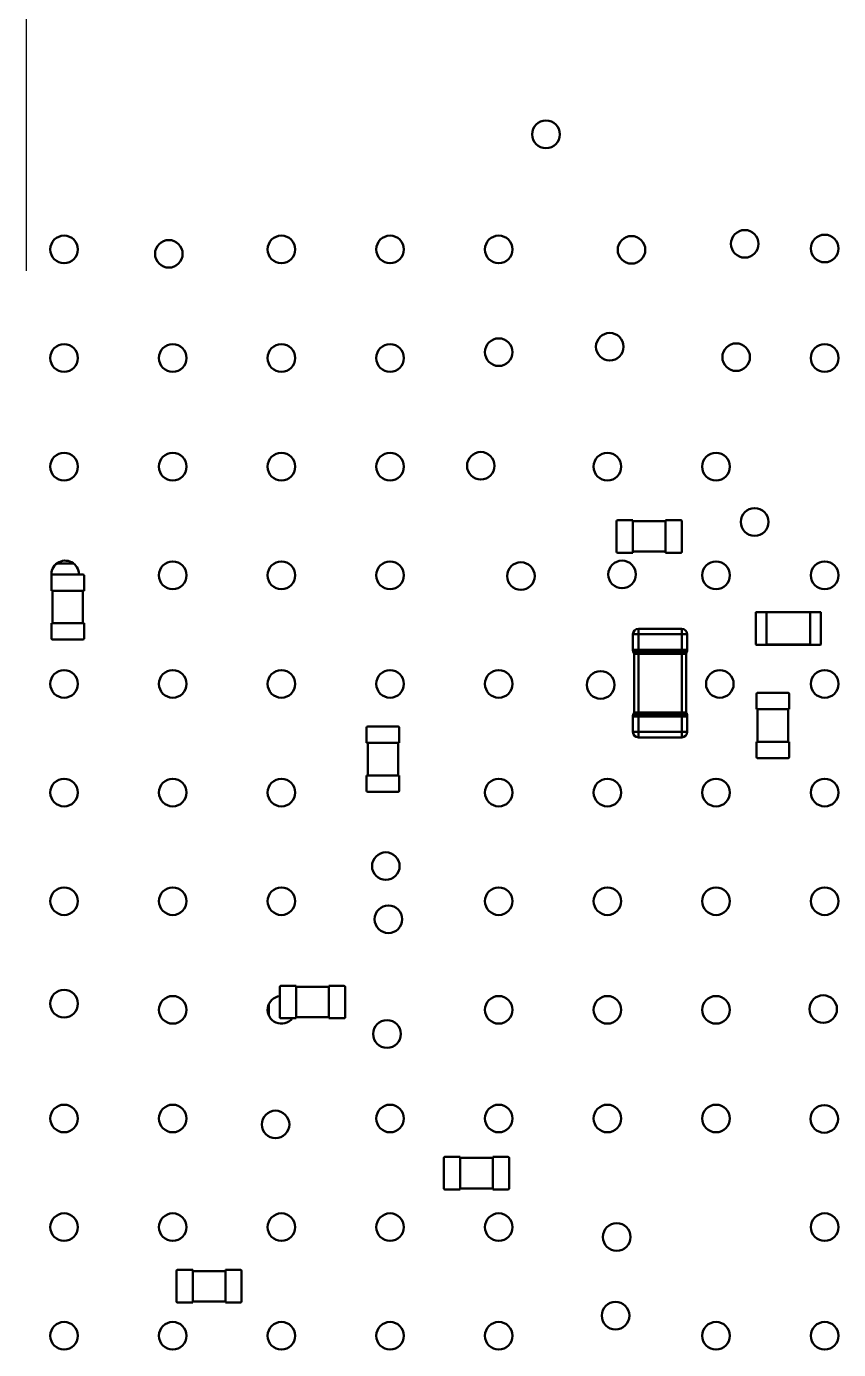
# Model space of a CAD drawing. Header units: millimetres. Extents: x 46 to 194, y 102 to 162.
# Drawn here: x 154.75 to 162.23, y 126.28 to 138.46 of the extents above; entities that cross this region are included whole.
import ezdxf

# ---------------------------------------------------------------- set-up
doc = ezdxf.new("R2010")
doc.units = ezdxf.units.MM
doc.header["$LTSCALE"] = 0.75
doc.linetypes.add('CENTER2', pattern=[28.575, 19.05, -3.175, 3.175, -3.175])
doc.layers.add('Smart Centers', color=7, linetype='CENTER2', lineweight=25)
doc.layers.add('Visible', color=7, linetype='Continuous', lineweight=50)

# ---------------------------------------------------------------- blocks, each defined once
blk = doc.blocks.new('*U9')
at = {"layer": 'Smart Centers', "color": 0, "ltscale": 0.75, "transparency": 16777216}
blk.add_line((0, -3.9), (0, 3.9), dxfattribs=at)

msp = doc.modelspace()

# ---------------------------------------------------------------- linework, layer by layer
at = {"layer": 'Visible', "extrusion": (0, 0, -1)}
for p, q in [((160.183, 133.625), (160.183, 133.905)), ((160.193, 133.915), (160.333, 133.915)), ((160.333, 133.905), (160.333, 133.915)), ((160.333, 133.905), (160.633, 133.905)), ((160.333, 133.905), (160.333, 133.625)), ((160.633, 133.905), (160.633, 133.915)), ((160.773, 133.915), (160.633, 133.915)), ((160.633, 133.905), (160.633, 133.625)), ((160.783, 133.625), (160.783, 133.905)), ((160.333, 133.615), (160.193, 133.615)), ((160.333, 133.615), (160.333, 133.625)), ((160.333, 133.625), (160.633, 133.625)), ((160.633, 133.615), (160.633, 133.625)), ((160.633, 133.615), (160.773, 133.615)), ((155.031, 133.516), (155.184, 133.516)), ((154.982, 133.405), (154.982, 133.265)), ((155.272, 133.415), (154.992, 133.415)), ((155.282, 133.265), (155.282, 133.405)), ((154.992, 133.265), (154.982, 133.265)), ((154.992, 133.265), (155.272, 133.265)), ((154.992, 132.965), (154.992, 133.265)), ((155.282, 133.265), (155.272, 133.265)), ((155.272, 132.965), (155.272, 133.265)), ((161.463, 132.773), (161.463, 133.063)), ((161.468, 133.068), (161.563, 133.068)), ((161.563, 133.063), (161.563, 133.068)), ((161.563, 133.067), (161.963, 133.067)), ((161.963, 133.067), (161.563, 133.067)), ((161.563, 132.773), (161.563, 133.063)), ((161.563, 133.048), (161.563, 132.788)), ((161.963, 133.068), (161.963, 133.063)), ((161.963, 133.068), (162.058, 133.068)), ((161.963, 133.063), (161.963, 132.773)), ((161.963, 132.788), (161.963, 133.048)), ((162.063, 133.063), (162.063, 132.773)), ((154.992, 132.965), (154.982, 132.965)), ((154.982, 132.825), (154.982, 132.965)), ((154.992, 132.965), (155.272, 132.965)), ((155.282, 132.965), (155.272, 132.965)), ((155.282, 132.965), (155.282, 132.825)), ((160.383, 132.915), (160.383, 132.865)), ((160.383, 132.865), (160.383, 132.915)), ((160.383, 132.915), (160.783, 132.915)), ((160.783, 132.915), (160.383, 132.915)), ((160.783, 132.915), (160.783, 132.865)), ((160.783, 132.865), (160.783, 132.915)), ((155.272, 132.815), (154.992, 132.815)), ((160.333, 132.865), (160.383, 132.865)), ((160.383, 132.865), (160.333, 132.865)), ((160.333, 132.721), (160.333, 132.865)), ((160.333, 132.865), (160.333, 132.721)), ((160.383, 132.721), (160.383, 132.865)), ((160.383, 132.865), (160.383, 132.721)), ((160.783, 132.865), (160.383, 132.865)), ((160.383, 132.865), (160.783, 132.865)), ((160.783, 132.865), (160.833, 132.865)), ((160.833, 132.865), (160.783, 132.865)), ((160.783, 132.721), (160.783, 132.865)), ((160.783, 132.865), (160.783, 132.721)), ((160.833, 132.865), (160.833, 132.721)), ((160.833, 132.721), (160.833, 132.865)), ((161.563, 132.768), (161.468, 132.768)), ((161.563, 132.768), (161.563, 132.773)), ((161.963, 132.769), (161.563, 132.769)), ((161.563, 132.768), (161.963, 132.768)), ((161.963, 132.773), (161.963, 132.768)), ((162.058, 132.768), (161.963, 132.768)), ((160.333, 132.721), (160.383, 132.721)), ((160.383, 132.721), (160.333, 132.721)), ((160.335, 132.707), (160.383, 132.707)), ((160.383, 132.707), (160.335, 132.707)), ((160.343, 132.685), (160.383, 132.685)), ((160.383, 132.685), (160.343, 132.685)), ((160.343, 132.145), (160.343, 132.685)), ((160.343, 132.685), (160.343, 132.145)), ((160.383, 132.721), (160.383, 132.707)), ((160.383, 132.707), (160.383, 132.721)), ((160.783, 132.721), (160.383, 132.721)), ((160.383, 132.721), (160.783, 132.721)), ((160.383, 132.685), (160.383, 132.707)), ((160.783, 132.707), (160.383, 132.707)), ((160.383, 132.707), (160.783, 132.707)), ((160.383, 132.685), (160.383, 132.707)), ((160.383, 132.145), (160.383, 132.685)), ((160.383, 132.685), (160.383, 132.145)), ((160.783, 132.685), (160.383, 132.685)), ((160.383, 132.685), (160.783, 132.685)), ((160.783, 132.721), (160.783, 132.707)), ((160.783, 132.707), (160.783, 132.721)), ((160.783, 132.721), (160.833, 132.721)), ((160.833, 132.721), (160.783, 132.721)), ((160.783, 132.707), (160.831, 132.707)), ((160.831, 132.707), (160.783, 132.707)), ((160.783, 132.707), (160.783, 132.685)), ((160.783, 132.707), (160.783, 132.685)), ((160.783, 132.685), (160.823, 132.685)), ((160.823, 132.685), (160.783, 132.685)), ((160.783, 132.145), (160.783, 132.685)), ((160.783, 132.685), (160.783, 132.145)), ((160.823, 132.685), (160.823, 132.145)), ((160.823, 132.145), (160.823, 132.685)), ((161.471, 132.174), (161.471, 132.314)), ((161.481, 132.324), (161.761, 132.324)), ((161.771, 132.314), (161.771, 132.174)), ((160.343, 132.145), (160.383, 132.145)), ((160.383, 132.145), (160.343, 132.145)), ((160.383, 132.122), (160.383, 132.145)), ((160.783, 132.145), (160.383, 132.145)), ((160.383, 132.145), (160.783, 132.145)), ((160.383, 132.122), (160.383, 132.145)), ((160.783, 132.145), (160.823, 132.145)), ((160.823, 132.145), (160.783, 132.145)), ((160.783, 132.145), (160.783, 132.122)), ((160.783, 132.145), (160.783, 132.122)), ((161.471, 132.174), (161.481, 132.174)), ((161.481, 132.174), (161.481, 131.874)), ((161.761, 132.174), (161.481, 132.174)), ((161.761, 132.174), (161.771, 132.174)), ((161.761, 132.174), (161.761, 131.874)), ((160.333, 132.108), (160.383, 132.108)), ((160.383, 132.108), (160.333, 132.108)), ((160.333, 131.965), (160.333, 132.108)), ((160.333, 132.108), (160.333, 131.965)), ((160.335, 132.122), (160.383, 132.122)), ((160.383, 132.122), (160.335, 132.122)), ((160.383, 132.122), (160.383, 132.108)), ((160.383, 132.108), (160.383, 132.122)), ((160.783, 132.122), (160.383, 132.122)), ((160.383, 132.122), (160.783, 132.122)), ((160.383, 131.965), (160.383, 132.108)), ((160.383, 132.108), (160.383, 131.965)), ((160.783, 132.108), (160.383, 132.108)), ((160.383, 132.108), (160.783, 132.108)), ((160.783, 132.122), (160.783, 132.108)), ((160.783, 132.108), (160.783, 132.122)), ((160.783, 132.122), (160.831, 132.122)), ((160.831, 132.122), (160.783, 132.122)), ((160.783, 132.108), (160.833, 132.108)), ((160.833, 132.108), (160.783, 132.108)), ((160.783, 131.965), (160.783, 132.108)), ((160.783, 132.108), (160.783, 131.965)), ((160.833, 132.108), (160.833, 131.965)), ((160.833, 131.965), (160.833, 132.108)), ((157.882, 132.004), (157.882, 131.864)), ((158.172, 132.014), (157.892, 132.014)), ((158.182, 131.864), (158.182, 132.004)), ((160.333, 131.965), (160.383, 131.965)), ((160.383, 131.965), (160.333, 131.965)), ((160.383, 131.965), (160.383, 131.915)), ((160.383, 131.915), (160.383, 131.965)), ((160.783, 131.965), (160.383, 131.965)), ((160.383, 131.965), (160.783, 131.965)), ((160.783, 131.915), (160.383, 131.915)), ((160.383, 131.915), (160.783, 131.915)), ((160.783, 131.965), (160.783, 131.915)), ((160.783, 131.915), (160.783, 131.965)), ((160.783, 131.965), (160.833, 131.965)), ((160.833, 131.965), (160.783, 131.965)), ((157.892, 131.864), (157.882, 131.864)), ((157.892, 131.864), (158.172, 131.864)), ((157.892, 131.564), (157.892, 131.864)), ((158.182, 131.864), (158.172, 131.864)), ((158.172, 131.564), (158.172, 131.864)), ((161.471, 131.874), (161.481, 131.874)), ((161.471, 131.874), (161.471, 131.734)), ((161.761, 131.874), (161.481, 131.874)), ((161.761, 131.874), (161.771, 131.874)), ((161.771, 131.734), (161.771, 131.874)), ((161.481, 131.724), (161.761, 131.724)), ((157.892, 131.564), (157.882, 131.564)), ((157.882, 131.424), (157.882, 131.564)), ((157.892, 131.564), (158.172, 131.564)), ((158.182, 131.564), (158.172, 131.564)), ((158.182, 131.564), (158.182, 131.424)), ((158.172, 131.414), (157.892, 131.414)), ((157.084, 129.619), (157.084, 129.339)), ((157.234, 129.629), (157.094, 129.629)), ((157.234, 129.629), (157.234, 129.619)), ((157.234, 129.339), (157.234, 129.619)), ((157.534, 129.619), (157.234, 129.619)), ((157.534, 129.629), (157.534, 129.619)), ((157.534, 129.629), (157.674, 129.629)), ((157.534, 129.339), (157.534, 129.619)), ((157.684, 129.619), (157.684, 129.339)), ((156.983, 129.353), (156.983, 129.461)), ((157.234, 129.339), (157.234, 129.329)), ((157.534, 129.339), (157.234, 129.339)), ((157.534, 129.339), (157.534, 129.329)), ((157.094, 129.329), (157.234, 129.329)), ((157.674, 129.329), (157.534, 129.329)), ((158.593, 127.764), (158.593, 128.044)), ((158.603, 128.054), (158.743, 128.054)), ((158.743, 128.044), (158.743, 128.054)), ((158.743, 128.044), (159.043, 128.044)), ((158.743, 128.044), (158.743, 127.764)), ((159.043, 128.044), (159.043, 128.054)), ((159.183, 128.054), (159.043, 128.054)), ((159.043, 128.044), (159.043, 127.764)), ((159.193, 127.764), (159.193, 128.044)), ((158.743, 127.754), (158.743, 127.764)), ((158.743, 127.764), (159.043, 127.764)), ((159.043, 127.754), (159.043, 127.764)), ((158.743, 127.754), (158.603, 127.754)), ((159.043, 127.754), (159.183, 127.754)), ((156.132, 127.003), (156.132, 126.723)), ((156.282, 127.013), (156.142, 127.013)), ((156.282, 127.013), (156.282, 127.003)), ((156.282, 126.723), (156.282, 127.003)), ((156.582, 127.003), (156.282, 127.003)), ((156.582, 127.013), (156.582, 127.003)), ((156.582, 127.013), (156.722, 127.013)), ((156.582, 126.723), (156.582, 127.003)), ((156.732, 127.003), (156.732, 126.723)), ((156.142, 126.713), (156.282, 126.713)), ((156.282, 126.723), (156.282, 126.713)), ((156.582, 126.723), (156.282, 126.723)), ((156.582, 126.723), (156.582, 126.713)), ((156.722, 126.713), (156.582, 126.713))]:
    msp.add_line(p, q, dxfattribs=at)
for centre in [(-159.533, 137.466), (-155.098, 136.407), (-157.098, 136.407), (-158.098, 136.407), (-159.098, 136.407), (-160.32, 136.403), (-161.362, 136.458), (-162.098, 136.415), (-156.062, 136.366), (-159.098, 135.461), (-160.12, 135.511), (-155.098, 135.407), (-156.098, 135.407), (-157.098, 135.407), (-158.098, 135.407), (-161.283, 135.415), (-162.098, 135.407), (-155.098, 134.407), (-156.098, 134.407), (-157.098, 134.407), (-158.098, 134.407), (-158.933, 134.415), (-160.098, 134.407), (-161.098, 134.407), (-161.453, 133.898), (-156.098, 133.407), (-157.098, 133.407), (-158.098, 133.407), (-159.302, 133.4), (-160.233, 133.415), (-161.098, 133.407), (-162.098, 133.407), (-155.098, 132.407), (-156.098, 132.407), (-157.098, 132.407), (-158.098, 132.407), (-159.098, 132.407), (-160.036, 132.398), (-161.133, 132.407), (-162.098, 132.407), (-155.098, 131.407), (-156.098, 131.407), (-157.098, 131.407), (-159.098, 131.407), (-160.098, 131.407), (-161.098, 131.407), (-162.098, 131.407), (-158.059, 130.73), (-155.098, 130.407), (-156.098, 130.407), (-157.098, 130.407), (-159.098, 130.407), (-160.098, 130.407), (-161.098, 130.407), (-162.098, 130.407), (-158.083, 130.241), (-155.098, 129.464), (-156.098, 129.407), (-159.098, 129.407), (-160.098, 129.407), (-161.098, 129.407), (-162.084, 129.414), (-158.07, 129.185), (-155.098, 128.407), (-156.098, 128.407), (-158.098, 128.407), (-159.098, 128.407), (-160.098, 128.407), (-161.098, 128.407), (-162.094, 128.403), (-157.044, 128.352), (-155.098, 127.407), (-156.098, 127.407), (-157.098, 127.407), (-158.098, 127.407), (-159.098, 127.407), (-162.098, 127.407), (-160.184, 127.316), (-160.173, 126.592), (-155.098, 126.407), (-156.098, 126.407), (-157.098, 126.407), (-158.098, 126.407), (-159.098, 126.407), (-161.098, 126.407), (-162.098, 126.407)]:
    msp.add_circle(centre, 0.127, dxfattribs=at)
at = {"layer": 'Visible'}
for centre, radius, start, end in [((160.193, 133.905), 0.01, 90, 180), ((160.773, 133.625), 0.01, 270, 0), ((155.272, 133.405), 0.01, 0, 90), ((161.468, 133.063), 0.005, 90, 180), ((160.383, 132.865), 0.05, 90, 180), ((160.783, 132.865), 0.05, 0, 90), ((154.992, 132.825), 0.01, 180, 270), ((162.058, 132.773), 0.005, 270, 0), ((160.383, 132.721), 0.05, 180, 195.9375), ((160.783, 132.721), 0.05, 344.0625, 0), ((161.761, 132.314), 0.01, 0, 90), ((160.383, 132.108), 0.05, 164.0625, 180), ((160.783, 132.108), 0.05, 0, 15.9375), ((158.172, 132.004), 0.01, 0, 90), ((160.383, 131.965), 0.05, 180, 270), ((160.783, 131.965), 0.05, 270, 0), ((161.481, 131.734), 0.01, 180, 270), ((157.892, 131.424), 0.01, 180, 270), ((157.094, 129.619), 0.01, 90, 180), ((157.674, 129.339), 0.01, 270, 0), ((158.603, 128.044), 0.01, 90, 180), ((159.183, 127.764), 0.01, 270, 0), ((156.142, 127.003), 0.01, 90, 180), ((156.722, 126.723), 0.01, 270, 0)]:
    msp.add_arc(centre, radius, start, end, dxfattribs=at)
at = {"layer": 'Visible', "extrusion": (0, 0, -1)}
for centre, radius, start, end in [((-160.773, 133.905), 0.01, 90, 180), ((-160.193, 133.625), 0.01, 270, 0), ((-155.108, 133.415), 0.127, 353.2655, 179.9882), ((-154.992, 133.405), 0.01, 0, 90), ((-162.058, 133.063), 0.005, 90, 180), ((-160.383, 132.865), 0.05, 0, 90), ((-160.783, 132.865), 0.05, 90, 180), ((-155.272, 132.825), 0.01, 180, 270), ((-161.468, 132.773), 0.005, 270, 0), ((-160.383, 132.721), 0.05, 344.0625, 0), ((-160.518, 132.76), 0.19, 336.8174, 344.0825), ((-160.648, 132.76), 0.19, 195.9175, 203.1826), ((-160.783, 132.721), 0.05, 180, 195.9375), ((-161.481, 132.314), 0.01, 0, 90), ((-160.518, 132.07), 0.19, 15.9043, 23.1957), ((-160.649, 132.07), 0.19, 156.8043, 164.0957), ((-160.383, 132.108), 0.05, 0, 15.9375), ((-160.783, 132.108), 0.05, 164.0625, 180), ((-157.892, 132.004), 0.01, 0, 90), ((-160.383, 131.965), 0.05, 270, 0), ((-160.783, 131.965), 0.05, 180, 270), ((-161.761, 131.734), 0.01, 180, 270), ((-158.172, 131.424), 0.01, 180, 270), ((-157.674, 129.619), 0.01, 90, 180), ((-157.098, 129.407), 0.127, 218.1957, 83.6602), ((-157.094, 129.339), 0.01, 270, 0), ((-159.183, 128.044), 0.01, 90, 180), ((-158.603, 127.764), 0.01, 270, 0), ((-156.722, 127.003), 0.01, 90, 180), ((-156.142, 126.723), 0.01, 270, 0)]:
    msp.add_arc(centre, radius, start, end, dxfattribs=at)
at = {"layer": 'Visible'}
for points in [[(160.335, 132.707), (160.337, 132.7), (160.34, 132.692), (160.343, 132.685)], [(160.823, 132.685), (160.826, 132.692), (160.829, 132.7), (160.831, 132.707)], [(160.343, 132.145), (160.34, 132.137), (160.337, 132.13), (160.335, 132.122)], [(160.831, 132.122), (160.829, 132.13), (160.826, 132.137), (160.823, 132.145)]]:
    msp.add_open_spline(points, degree=3, dxfattribs=at)

# ---------------------------------------------------------------- block references
at = {"layer": 'Smart Centers', "ltscale": 0.75}
msp.add_blockref('*U9', (154.752, 140.11), dxfattribs=at)

doc.saveas('drawing.dxf')
